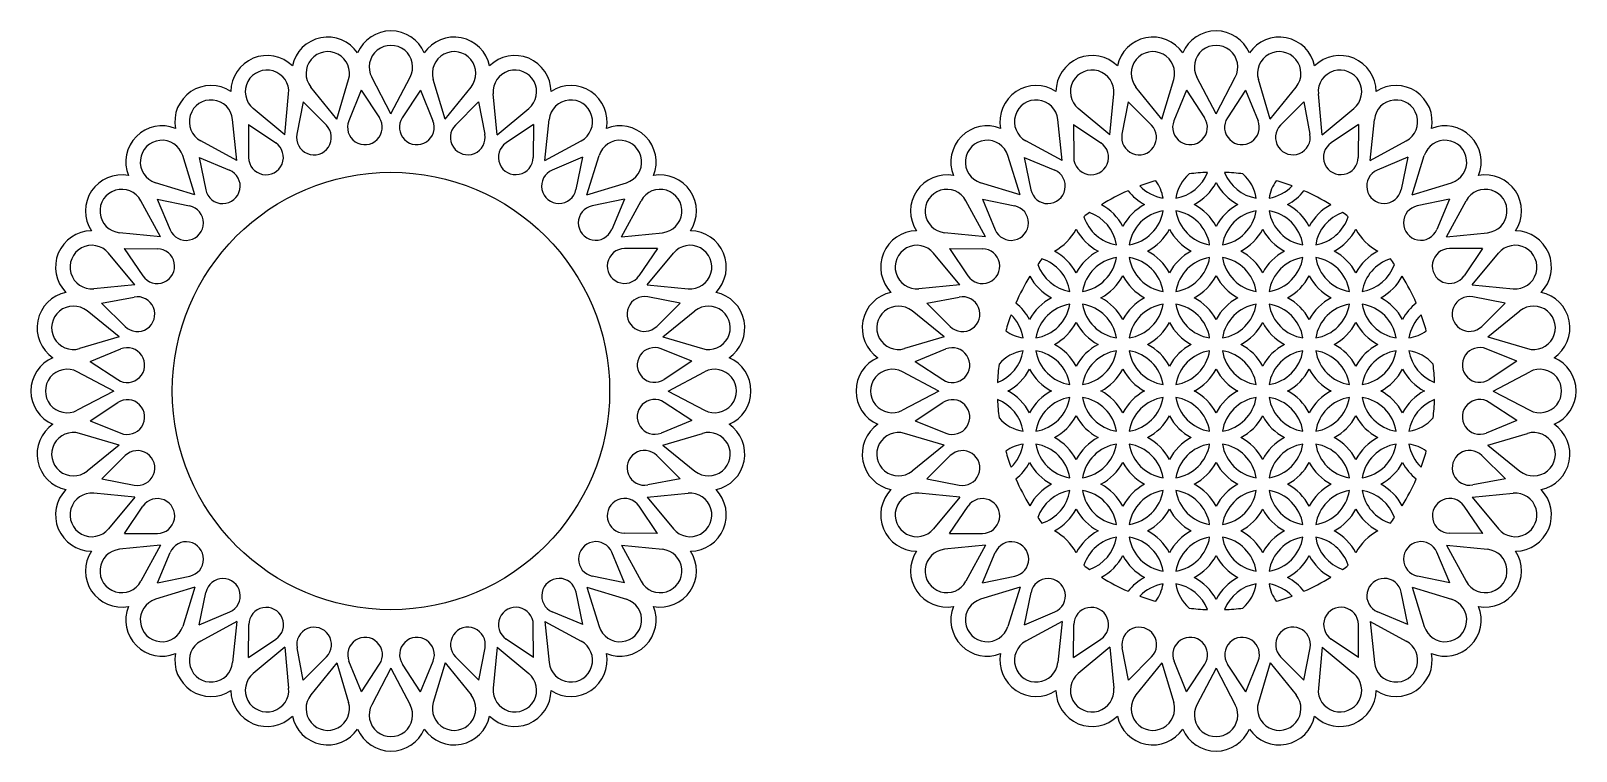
# Model space of a CAD drawing. Extents: x -1132 to -515, y -414 to -133.
# Drawn here: x -835.3 to -630.4, y -412.4 to -316.9 of the extents above; entities that cross this region are included whole.
import ezdxf

# ---------------------------------------------------------------- set-up
doc = ezdxf.new("R2010")
doc.units = 0
doc.layers.get('0').update_dxf_attribs({"linetype": 'CONTINUOUS'})

msp = doc.modelspace()

# ---------------------------------------------------------------- linework, layer by layer
for p, q in [((-794.723062, -328.616804), (-793.167697, -323.366279)), ((-787.553521, -327.910666), (-790.103326, -323.064465)), ((-787.553521, -327.910666), (-785.003715, -323.064465)), ((-780.38398, -328.616804), (-781.939344, -323.366279)), ((-685.318828, -328.616804), (-683.763464, -323.366279)), ((-678.149287, -327.910666), (-680.699093, -323.064465)), ((-678.149287, -327.910666), (-675.599482, -323.064465)), ((-670.979746, -328.616804), (-672.535111, -323.366279)), ((-801.617081, -330.708082), (-801.115929, -325.255008)), ((-794.723062, -328.616804), (-798.16932, -324.361164)), ((-791.493361, -324.77435), (-793.142227, -328.833049)), ((-791.493361, -324.77435), (-789.082296, -328.432021)), ((-783.636252, -324.772127), (-786.045249, -328.431161)), ((-783.636252, -324.772127), (-781.985092, -328.829893)), ((-780.38398, -328.616804), (-776.937721, -324.361164)), ((-773.48996, -330.708082), (-773.991112, -325.255008)), ((-692.212848, -330.708082), (-691.711696, -325.255008)), ((-685.318828, -328.616804), (-688.765087, -324.361164)), ((-682.089128, -324.77435), (-683.737994, -328.833049)), ((-682.089128, -324.77435), (-679.678063, -328.432021)), ((-674.232019, -324.772127), (-676.641015, -328.431161)), ((-674.232019, -324.772127), (-672.580858, -328.829893)), ((-670.979746, -328.616804), (-667.533488, -324.361164)), ((-664.085727, -330.708082), (-664.586879, -325.255008)), ((-801.617081, -330.708082), (-805.827355, -327.206545)), ((-799.199064, -326.309377), (-800.024435, -330.611766)), ((-799.199064, -326.309377), (-796.120751, -329.426391)), ((-775.929682, -326.302793), (-779.006232, -329.421547)), ((-775.929682, -326.302793), (-775.101879, -330.604715)), ((-773.48996, -330.708082), (-769.279686, -327.206545)), ((-692.212848, -330.708082), (-696.423122, -327.206545)), ((-689.794831, -326.309377), (-690.620202, -330.611766)), ((-689.794831, -326.309377), (-686.716518, -329.426391)), ((-666.525449, -326.302793), (-669.601999, -329.421547)), ((-666.525449, -326.302793), (-665.697645, -330.604715)), ((-664.085727, -330.708082), (-659.875453, -327.206545)), ((-807.970646, -334.104134), (-808.542965, -328.658068)), ((-806.457235, -329.318216), (-806.427392, -333.698958)), ((-806.457235, -329.318216), (-802.829972, -331.774789)), ((-768.669809, -329.307524), (-772.295683, -331.766148)), ((-768.669809, -329.307524), (-768.697175, -333.688282)), ((-767.136395, -334.104134), (-766.564076, -328.658068)), ((-698.566413, -334.104134), (-699.138732, -328.658068)), ((-697.053002, -329.318216), (-693.425739, -331.774789)), ((-697.053002, -329.318216), (-697.023159, -333.698958)), ((-659.265576, -329.307524), (-662.89145, -331.766148)), ((-659.265576, -329.307524), (-659.292942, -333.688282)), ((-657.732162, -334.104134), (-657.159843, -328.658068)), ((-807.970646, -334.104134), (-812.783137, -331.491261)), ((-767.136395, -334.104134), (-762.323904, -331.491261)), ((-698.566413, -334.104134), (-703.378904, -331.491261)), ((-657.732162, -334.104134), (-652.919671, -331.491261)), ((-813.539592, -338.674449), (-815.163389, -333.444683)), ((-812.988947, -333.68524), (-812.105037, -337.975986)), ((-812.988947, -333.68524), (-808.952127, -335.386967)), ((-762.135627, -333.670851), (-766.171484, -335.37486)), ((-762.135627, -333.670851), (-763.01711, -337.962096)), ((-761.567449, -338.674449), (-759.943652, -333.444683)), ((-704.135359, -338.674449), (-705.759156, -333.444683)), ((-703.584714, -333.68524), (-699.547894, -335.386967)), ((-703.584714, -333.68524), (-702.700804, -337.975986)), ((-652.731394, -333.670851), (-656.767251, -335.37486)), ((-652.731394, -333.670851), (-653.612877, -337.962096)), ((-652.163216, -338.674449), (-650.539419, -333.444683)), ((-813.539592, -338.674449), (-818.769359, -337.050653)), ((-761.567449, -338.674449), (-756.337682, -337.050653)), ((-704.135359, -338.674449), (-709.365125, -337.050653)), ((-652.163216, -338.674449), (-646.933449, -337.050653)), ((-818.109908, -344.243396), (-820.722781, -339.430905)), ((-818.54319, -339.242627), (-816.839181, -343.278485)), ((-818.54319, -339.242627), (-814.251946, -340.124111)), ((-756.57824, -339.225094), (-760.868985, -340.109004)), ((-756.57824, -339.225094), (-758.279966, -343.261915)), ((-756.997133, -344.243396), (-754.38426, -339.430905)), ((-708.705675, -344.243396), (-711.318548, -339.430905)), ((-709.138957, -339.242627), (-707.434948, -343.278485)), ((-709.138957, -339.242627), (-704.847713, -340.124111)), ((-647.174007, -339.225094), (-651.464752, -340.109004)), ((-647.174007, -339.225094), (-648.875733, -343.261915)), ((-647.5929, -344.243396), (-644.980027, -339.430905)), ((-818.109908, -344.243396), (-823.555973, -343.671076)), ((-756.997133, -344.243396), (-751.551068, -343.671076)), ((-708.705675, -344.243396), (-714.15174, -343.671076)), ((-647.5929, -344.243396), (-642.146835, -343.671076)), ((-822.906518, -345.77681), (-820.447894, -349.402684)), ((-822.906518, -345.77681), (-818.525759, -345.804176)), ((-752.211216, -345.756806), (-756.591958, -345.786649)), ((-752.211216, -345.756806), (-754.667788, -349.38407)), ((-713.502284, -345.77681), (-709.121526, -345.804176)), ((-713.502284, -345.77681), (-711.043661, -349.402684)), ((-642.806982, -345.756806), (-647.187725, -345.786649)), ((-642.806982, -345.756806), (-645.263555, -349.38407)), ((-821.505959, -350.59696), (-825.007497, -346.386686)), ((-753.601082, -350.59696), (-750.099544, -346.386686)), ((-712.101726, -350.59696), (-715.603264, -346.386686)), ((-644.196849, -350.59696), (-640.695311, -346.386686)), ((-821.505959, -350.59696), (-826.959034, -351.098113)), ((-825.911249, -353.036682), (-821.609327, -352.208879)), ((-753.601082, -350.59696), (-748.148007, -351.098113)), ((-749.202376, -353.014977), (-753.504766, -352.189607)), ((-712.101726, -350.59696), (-717.5548, -351.098113)), ((-716.507016, -353.036682), (-712.205094, -352.208879)), ((-644.196849, -350.59696), (-638.743774, -351.098113)), ((-639.798143, -353.014977), (-644.100533, -352.189607)), ((-823.597237, -357.49098), (-827.852878, -354.044721)), ((-825.911249, -353.036682), (-822.792494, -356.113233)), ((-749.202376, -353.014977), (-752.319391, -356.093291)), ((-751.509804, -357.49098), (-747.254164, -354.044721)), ((-714.193004, -357.49098), (-718.448644, -354.044721)), ((-716.507016, -353.036682), (-713.388261, -356.113233)), ((-639.798143, -353.014977), (-642.915158, -356.093291)), ((-642.105571, -357.49098), (-637.84993, -354.044721)), ((-823.597237, -357.49098), (-828.847762, -359.046345)), ((-751.509804, -357.49098), (-746.259279, -359.046345)), ((-714.193004, -357.49098), (-719.443529, -359.046345)), ((-642.105571, -357.49098), (-636.855046, -359.046345)), ((-827.441914, -360.743253), (-823.384149, -359.092092)), ((-747.66735, -360.72068), (-751.726048, -359.071814)), ((-718.037681, -360.743253), (-713.979916, -359.092092)), ((-638.263117, -360.72068), (-642.321815, -359.071814)), ((-824.303375, -364.660521), (-829.149576, -362.110715)), ((-827.441914, -360.743253), (-823.78288, -363.152249)), ((-747.66735, -360.72068), (-751.325021, -363.131745)), ((-750.803666, -364.660521), (-745.957465, -362.110715)), ((-714.899142, -364.660521), (-719.745343, -362.110715)), ((-718.037681, -360.743253), (-714.378647, -363.152249)), ((-638.263117, -360.72068), (-641.920788, -363.131745)), ((-641.399433, -364.660521), (-636.553231, -362.110715)), ((-824.303375, -364.660521), (-829.149576, -367.210327)), ((-750.803666, -364.660521), (-745.957465, -367.210327)), ((-714.899142, -364.660521), (-719.745343, -367.210327)), ((-641.399433, -364.660521), (-636.553231, -367.210327)), ((-827.439691, -368.600362), (-823.78202, -366.189297)), ((-747.665127, -368.577789), (-751.324161, -366.168793)), ((-718.035458, -368.600362), (-714.377787, -366.189297)), ((-638.260894, -368.577789), (-641.919927, -366.168793)), ((-827.439691, -368.600362), (-823.380993, -370.249228)), ((-747.665127, -368.577789), (-751.722892, -370.22895)), ((-718.035458, -368.600362), (-713.97676, -370.249228)), ((-638.260894, -368.577789), (-642.318659, -370.22895)), ((-823.597237, -371.830062), (-828.847762, -370.274697)), ((-751.509804, -371.830062), (-746.259279, -370.274697)), ((-714.193004, -371.830062), (-719.443529, -370.274697)), ((-642.105571, -371.830062), (-636.855046, -370.274697)), ((-823.597237, -371.830062), (-827.852878, -375.276321)), ((-751.509804, -371.830062), (-747.254164, -375.276321)), ((-714.193004, -371.830062), (-718.448644, -375.276321)), ((-642.105571, -371.830062), (-637.84993, -375.276321)), ((-825.904665, -376.306065), (-822.78765, -373.227751)), ((-749.195792, -376.28436), (-752.314547, -373.207809)), ((-716.500432, -376.306065), (-713.383417, -373.227751)), ((-639.791559, -376.28436), (-642.910314, -373.207809)), ((-825.904665, -376.306065), (-821.602275, -377.131435)), ((-749.195792, -376.28436), (-753.497714, -377.112163)), ((-716.500432, -376.306065), (-712.198042, -377.131435)), ((-639.791559, -376.28436), (-644.093481, -377.112163)), ((-821.505959, -378.724082), (-826.959034, -378.222929)), ((-821.505959, -378.724082), (-825.007497, -382.934356)), ((-753.601082, -378.724082), (-748.148007, -378.222929)), ((-753.601082, -378.724082), (-750.099544, -382.934356)), ((-712.101726, -378.724082), (-717.5548, -378.222929)), ((-712.101726, -378.724082), (-715.603264, -382.934356)), ((-644.196849, -378.724082), (-638.743774, -378.222929)), ((-644.196849, -378.724082), (-640.695311, -382.934356)), ((-822.895825, -383.564236), (-820.439253, -379.936972)), ((-752.200524, -383.544232), (-754.659147, -379.918358)), ((-713.491592, -383.564236), (-711.03502, -379.936972)), ((-642.79629, -383.544232), (-645.254914, -379.918358)), ((-818.109908, -385.077646), (-823.555973, -385.649966)), ((-822.895825, -383.564236), (-818.515083, -383.534393)), ((-818.109908, -385.077646), (-820.722781, -389.890137)), ((-756.997133, -385.077646), (-751.551068, -385.649966)), ((-756.997133, -385.077646), (-754.38426, -389.890137)), ((-752.200524, -383.544232), (-756.581282, -383.516866)), ((-708.705675, -385.077646), (-714.15174, -385.649966)), ((-713.491592, -383.564236), (-709.11085, -383.534393)), ((-708.705675, -385.077646), (-711.318548, -389.890137)), ((-647.5929, -385.077646), (-644.980027, -389.890137)), ((-647.5929, -385.077646), (-642.146835, -385.649966)), ((-642.79629, -383.544232), (-647.177049, -383.516866)), ((-818.528801, -390.095948), (-816.827075, -386.059127)), ((-756.563851, -390.078415), (-758.26786, -386.042557)), ((-709.124568, -390.095948), (-707.422842, -386.059127)), ((-647.159618, -390.078415), (-648.863627, -386.042557)), ((-818.528801, -390.095948), (-814.238056, -389.212038)), ((-756.563851, -390.078415), (-760.855095, -389.196931)), ((-709.124568, -390.095948), (-704.833823, -389.212038)), ((-647.159618, -390.078415), (-651.450862, -389.196931)), ((-813.539592, -390.646592), (-818.769359, -392.270389)), ((-813.539592, -390.646592), (-815.163389, -395.876359)), ((-761.567449, -390.646592), (-756.337682, -392.270389)), ((-761.567449, -390.646592), (-759.943652, -395.876359)), ((-704.135359, -390.646592), (-709.365125, -392.270389)), ((-704.135359, -390.646592), (-705.759156, -395.876359)), ((-652.163216, -390.646592), (-646.933449, -392.270389)), ((-652.163216, -390.646592), (-650.539419, -395.876359)), ((-812.971414, -395.650191), (-812.089931, -391.358946)), ((-762.118094, -395.635802), (-763.002004, -391.345056)), ((-703.567181, -395.650191), (-702.685698, -391.358946)), ((-652.713861, -395.635802), (-653.597771, -391.345056)), ((-812.971414, -395.650191), (-808.935557, -393.946182)), ((-807.970646, -395.216908), (-812.783137, -397.829781)), ((-807.970646, -395.216908), (-808.542965, -400.662974)), ((-767.136395, -395.216908), (-762.323904, -397.829781)), ((-767.136395, -395.216908), (-766.564076, -400.662974)), ((-762.118094, -395.635802), (-766.154914, -393.934075)), ((-703.567181, -395.650191), (-699.531324, -393.946182)), ((-698.566413, -395.216908), (-703.378904, -397.829781)), ((-698.566413, -395.216908), (-699.138732, -400.662974)), ((-657.732162, -395.216908), (-657.159843, -400.662974)), ((-657.732162, -395.216908), (-652.919671, -397.829781)), ((-652.713861, -395.635802), (-656.750681, -393.934075)), ((-806.437232, -400.013518), (-806.409866, -395.63276)), ((-768.649806, -400.002826), (-768.679649, -395.622084)), ((-697.032999, -400.013518), (-697.005633, -395.63276)), ((-659.245573, -400.002826), (-659.275416, -395.622084)), ((-806.437232, -400.013518), (-802.811358, -397.554894)), ((-801.617081, -398.61296), (-805.827355, -402.114497)), ((-801.617081, -398.61296), (-801.115929, -404.066034)), ((-799.177359, -403.018249), (-800.005163, -398.716327)), ((-775.907977, -403.011665), (-775.082606, -398.709276)), ((-773.48996, -398.61296), (-773.991112, -404.066034)), ((-773.48996, -398.61296), (-769.279686, -402.114497)), ((-768.649806, -400.002826), (-772.277069, -397.546253)), ((-697.032999, -400.013518), (-693.407125, -397.554894)), ((-692.212848, -398.61296), (-696.423122, -402.114497)), ((-692.212848, -398.61296), (-691.711696, -404.066034)), ((-689.773126, -403.018249), (-690.600929, -398.716327)), ((-666.503744, -403.011665), (-665.678373, -398.709276)), ((-664.085727, -398.61296), (-664.586879, -404.066034)), ((-664.085727, -398.61296), (-659.875453, -402.114497)), ((-659.245573, -400.002826), (-662.872836, -397.546253)), ((-799.177359, -403.018249), (-796.100809, -399.899495)), ((-794.723062, -400.704238), (-798.16932, -404.959878)), ((-794.723062, -400.704238), (-793.167697, -405.954763)), ((-791.470789, -404.548915), (-793.12195, -400.491149)), ((-791.470789, -404.548915), (-789.061792, -400.889881)), ((-787.553521, -401.410376), (-790.103326, -406.256577)), ((-787.553521, -401.410376), (-785.003715, -406.256577)), ((-783.61368, -404.546692), (-786.024745, -400.889021)), ((-783.61368, -404.546692), (-781.964814, -400.487993)), ((-780.38398, -400.704238), (-781.939344, -405.954763)), ((-780.38398, -400.704238), (-776.937721, -404.959878)), ((-775.907977, -403.011665), (-778.98629, -399.894651)), ((-689.773126, -403.018249), (-686.696576, -399.899495)), ((-685.318828, -400.704238), (-688.765087, -404.959878)), ((-685.318828, -400.704238), (-683.763464, -405.954763)), ((-682.066556, -404.548915), (-683.717716, -400.491149)), ((-682.066556, -404.548915), (-679.657559, -400.889881)), ((-678.149287, -401.410376), (-680.699093, -406.256577)), ((-678.149287, -401.410376), (-675.599482, -406.256577)), ((-674.209447, -404.546692), (-676.620512, -400.889021)), ((-674.209447, -404.546692), (-672.560581, -400.487993)), ((-670.979746, -400.704238), (-672.535111, -405.954763)), ((-670.979746, -400.704238), (-667.533488, -404.959878)), ((-666.503744, -403.011665), (-669.582057, -399.894651))]:
    msp.add_line(p, q)
msp.add_circle((-787.553521, -364.660521), 29)
for centre, radius, start, end in [((-787.553521, -321.722897), 4.802, 23.160175, 156.839825), ((-678.149287, -321.722897), 4.802, 23.160175, 156.839825), ((-795.930235, -322.547931), 4.802, 34.410175, 168.089825), ((-787.553521, -321.722897), 2.8812, 332.249113, 207.750887), ((-779.176806, -322.547931), 4.802, 11.910175, 145.589825), ((-686.526002, -322.547931), 4.802, 34.410175, 168.089825), ((-678.149287, -321.722897), 2.8812, 332.249113, 207.750887), ((-669.772573, -322.547931), 4.802, 11.910175, 145.589825), ((-803.985038, -324.991329), 4.802, 45.660175, 179.339825), ((-795.930235, -322.547931), 2.8812, 343.499113, 219.000887), ((-779.176806, -322.547931), 2.8812, 320.999113, 196.500887), ((-771.122003, -324.991329), 4.802, 0.660175, 134.339825), ((-694.580805, -324.991329), 4.802, 45.660175, 179.339825), ((-686.526002, -322.547931), 2.8812, 343.499113, 219.000887), ((-669.772573, -322.547931), 2.8812, 320.999113, 196.500887), ((-661.71777, -324.991329), 4.802, 0.660175, 134.339825), ((-803.985038, -324.991329), 2.8812, 354.749113, 230.250887), ((-771.122003, -324.991329), 2.8812, 309.749113, 185.250887), ((-694.580805, -324.991329), 2.8812, 354.749113, 230.250887), ((-661.71777, -324.991329), 2.8812, 309.749113, 185.250887), ((-811.408386, -328.959191), 4.802, 56.910175, 190.589825), ((-763.698655, -328.959191), 4.802, 349.410175, 123.089825), ((-702.004153, -328.959191), 4.802, 56.910175, 190.589825), ((-654.294422, -328.959191), 4.802, 349.410175, 123.089825), ((-811.408386, -328.959191), 2.8812, 5.999113, 241.500887), ((-763.698655, -328.959191), 2.8812, 298.499113, 174.000887), ((-702.004153, -328.959191), 2.8812, 5.999113, 241.500887), ((-654.294422, -328.959191), 2.8812, 298.499113, 174.000887), ((-817.915006, -334.299036), 4.802, 68.160175, 201.839825), ((-797.760753, -331.046031), 2.30496, 169.140313, 44.642087), ((-791.006762, -329.700592), 2.30496, 157.890313, 33.392087), ((-784.120065, -329.698643), 2.30496, 146.640313, 22.142087), ((-777.365314, -331.040259), 2.30496, 135.390313, 10.892087), ((-757.192035, -334.299036), 4.802, 338.160175, 111.839825), ((-708.510772, -334.299036), 4.802, 68.160175, 201.839825), ((-688.35652, -331.046031), 2.30496, 169.140313, 44.642087), ((-681.602529, -329.700592), 2.30496, 157.890313, 33.392087), ((-674.715832, -329.698643), 2.30496, 146.640313, 22.142087), ((-667.961081, -331.040259), 2.30496, 135.390313, 10.892087), ((-647.787802, -334.299036), 4.802, 338.160175, 111.839825), ((-817.915006, -334.299036), 2.8812, 17.249113, 252.750887), ((-804.122486, -333.683256), 2.30496, 180.390313, 55.892087), ((-771.00209, -333.673884), 2.30496, 124.140313, 359.642087), ((-757.192035, -334.299036), 2.8812, 287.249113, 162.750887), ((-708.510772, -334.299036), 2.8812, 17.249113, 252.750887), ((-694.718253, -333.683256), 2.30496, 180.390313, 55.892087), ((-661.597857, -333.673884), 2.30496, 124.140313, 359.642087), ((-647.787802, -334.299036), 2.8812, 287.249113, 162.750887), ((-823.25485, -340.805655), 4.802, 79.410175, 213.089825), ((-809.847482, -337.51092), 2.30496, 191.640313, 67.142087), ((-765.274928, -337.498307), 2.30496, 112.890313, 348.392087), ((-751.852191, -340.805655), 4.802, 326.910175, 100.589825), ((-713.850617, -340.805655), 4.802, 79.410175, 213.089825), ((-700.443249, -337.51092), 2.30496, 191.640313, 67.142087), ((-684.331011, -333.751901), 5.4, 279.044199, 339.047719), ((-678.149287, -339.933625), 5.4, 131.366541, 170.955801), ((-678.149287, -364.660521), 29, 92.250485, 97.068693), ((-671.967563, -333.751901), 5.4, 200.952281, 260.955801), ((-678.149287, -364.660521), 29, 82.931307, 87.749515), ((-678.149287, -339.933625), 5.4, 9.044199, 48.633459), ((-655.870695, -337.498307), 2.30496, 112.890313, 348.392087), ((-642.447958, -340.805655), 4.802, 326.910175, 100.589825), ((-823.25485, -340.805655), 2.8812, 28.499113, 264.000887), ((-751.852191, -340.805655), 2.8812, 275.999113, 151.500887), ((-713.850617, -340.805655), 2.8812, 28.499113, 264.000887), ((-678.149287, -364.660521), 29, 105.972198, 110.36938), ((-684.331011, -333.751901), 5.4, 223.572146, 260.955801), ((-690.512735, -339.933625), 5.4, 9.044199, 35.731966), ((-684.331011, -333.751901), 7, 297.980975, 332.019025), ((-671.967563, -333.751901), 7, 207.980975, 242.019025), ((-665.785839, -339.933625), 5.4, 144.268034, 170.955801), ((-671.967563, -333.751901), 5.4, 279.044199, 316.427854), ((-678.149287, -364.660521), 29, 69.63062, 74.027802), ((-642.447958, -340.805655), 2.8812, 275.999113, 151.500887), ((-696.694459, -346.115349), 7, 27.980975, 61.47879), ((-678.149287, -364.660521), 29, 113.709658, 121.616685), ((-684.331011, -346.115349), 7, 117.980975, 152.019025), ((-684.331011, -333.751901), 7, 218.48711, 242.019025), ((-684.331011, -346.115349), 7, 27.980975, 62.019025), ((-671.967563, -346.115349), 7, 117.980975, 152.019025), ((-671.967563, -333.751901), 7, 297.980975, 321.51289), ((-671.967563, -346.115349), 7, 27.980975, 62.019025), ((-678.149287, -364.660521), 29, 58.383315, 66.290342), ((-659.604115, -346.115349), 7, 118.52121, 152.019025), ((-814.715734, -342.381929), 2.30496, 202.890313, 78.392087), ((-760.40392, -342.366559), 2.30496, 101.640313, 337.142087), ((-705.311501, -342.381929), 2.30496, 202.890313, 78.392087), ((-678.149287, -364.660521), 29, 125.36228, 127.157904), ((-690.512735, -339.933625), 5.4, 197.398136, 260.955801), ((-696.694459, -346.115349), 5.4, 9.044199, 70.960543), ((-690.512735, -339.933625), 5.4, 279.044199, 350.955801), ((-684.331011, -346.115349), 5.4, 99.044199, 170.955801), ((-678.149287, -339.933625), 5.4, 189.044199, 260.955801), ((-684.331011, -346.115349), 5.4, 9.044199, 80.955801), ((-678.149287, -339.933625), 5.4, 279.044199, 350.955801), ((-671.967563, -346.115349), 5.4, 99.044199, 170.955801), ((-665.785839, -339.933625), 5.4, 189.044199, 260.955801), ((-671.967563, -346.115349), 5.4, 9.044199, 80.955801), ((-659.604115, -346.115349), 5.4, 109.039457, 170.955801), ((-665.785839, -339.933625), 5.4, 279.044199, 342.601864), ((-678.149287, -364.660521), 29, 52.842096, 54.63772), ((-650.999687, -342.366559), 2.30496, 101.640313, 337.142087), ((-827.222712, -348.229004), 4.802, 90.660175, 224.339825), ((-747.884329, -348.229004), 4.802, 315.660175, 89.339825), ((-717.818479, -348.229004), 4.802, 90.660175, 224.339825), ((-702.876183, -339.933625), 7, 297.980975, 332.019025), ((-690.512735, -339.933625), 7, 207.980975, 242.019025), ((-690.512735, -339.933625), 7, 297.980975, 332.019025), ((-678.149287, -339.933625), 7, 207.980975, 242.019025), ((-678.149287, -339.933625), 7, 297.980975, 332.019025), ((-665.785839, -339.933625), 7, 207.980975, 242.019025), ((-665.785839, -339.933625), 7, 297.980975, 332.019025), ((-653.422391, -339.933625), 7, 207.980975, 242.019025), ((-638.480095, -348.229004), 4.802, 315.660175, 89.339825), ((-827.222712, -348.229004), 2.8812, 39.749113, 275.250887), ((-818.540158, -348.109091), 2.30496, 214.140313, 89.642087), ((-756.576256, -348.091556), 2.30496, 90.390313, 325.892087), ((-747.884329, -348.229004), 2.8812, 264.749113, 140.250887), ((-717.818479, -348.229004), 2.8812, 39.749113, 275.250887), ((-709.135925, -348.109091), 2.30496, 214.140313, 89.642087), ((-702.876183, -352.297073), 7, 27.980975, 62.019025), ((-690.512735, -352.297073), 7, 117.980975, 152.019025), ((-690.512735, -352.297073), 7, 27.980975, 62.019025), ((-678.149287, -352.297073), 7, 117.980975, 152.019025), ((-678.149287, -352.297073), 7, 27.980975, 62.019025), ((-665.785839, -352.297073), 7, 117.980975, 152.019025), ((-665.785839, -352.297073), 7, 27.980975, 62.019025), ((-653.422391, -352.297073), 7, 117.980975, 152.019025), ((-647.172023, -348.091556), 2.30496, 90.390313, 325.892087), ((-638.480095, -348.229004), 2.8812, 264.749113, 140.250887), ((-678.149287, -364.660521), 29, 142.842096, 144.63772), ((-696.694459, -346.115349), 5.4, 199.039457, 260.955801), ((-702.876183, -352.297073), 5.4, 9.044199, 72.601864), ((-690.512735, -352.297073), 5.4, 99.044199, 170.955801), ((-696.694459, -346.115349), 5.4, 279.044199, 350.955801), ((-690.512735, -352.297073), 5.4, 9.044199, 80.955801), ((-684.331011, -346.115349), 5.4, 189.044199, 260.955801), ((-678.149287, -352.297073), 5.4, 99.044199, 170.955801), ((-684.331011, -346.115349), 5.4, 279.044199, 350.955801), ((-678.149287, -352.297073), 5.4, 9.044199, 80.955801), ((-671.967563, -346.115349), 5.4, 189.044199, 260.955801), ((-665.785839, -352.297073), 5.4, 99.044199, 170.955801), ((-671.967563, -346.115349), 5.4, 279.044199, 350.955801), ((-659.604115, -346.115349), 5.4, 189.044199, 260.955801), ((-665.785839, -352.297073), 5.4, 9.044199, 80.955801), ((-653.422391, -352.297073), 5.4, 107.398136, 170.955801), ((-659.604115, -346.115349), 5.4, 279.044199, 340.960543), ((-678.149287, -364.660521), 29, 35.36228, 37.157904), ((-678.149287, -364.660521), 29, 148.383315, 156.290342), ((-696.694459, -346.115349), 7, 208.52121, 242.019025), ((-696.694459, -346.115349), 7, 297.980975, 332.019025), ((-684.331011, -346.115349), 7, 207.980975, 242.019025), ((-684.331011, -346.115349), 7, 297.980975, 332.019025), ((-671.967563, -346.115349), 7, 207.980975, 242.019025), ((-671.967563, -346.115349), 7, 297.980975, 332.019025), ((-659.604115, -346.115349), 7, 207.980975, 242.019025), ((-659.604115, -346.115349), 7, 297.980975, 331.47879), ((-678.149287, -364.660521), 29, 23.709658, 31.616685), ((-829.66611, -356.283806), 4.802, 101.910175, 235.589825), ((-821.173782, -354.472315), 2.30496, 225.390313, 100.892087), ((-753.939031, -354.453288), 2.30496, 79.140313, 314.642087), ((-745.440931, -356.283806), 4.802, 304.410175, 78.089825), ((-720.261877, -356.283806), 4.802, 101.910175, 235.589825), ((-711.769549, -354.472315), 2.30496, 225.390313, 100.892087), ((-696.694459, -358.478797), 7, 117.980975, 152.019025), ((-696.694459, -358.478797), 7, 27.980975, 62.019025), ((-684.331011, -358.478797), 7, 117.980975, 152.019025), ((-684.331011, -358.478797), 7, 27.980975, 62.019025), ((-671.967563, -358.478797), 7, 117.980975, 152.019025), ((-671.967563, -358.478797), 7, 27.980975, 62.019025), ((-659.604115, -358.478797), 7, 117.980975, 152.019025), ((-659.604115, -358.478797), 7, 27.980975, 62.019025), ((-644.534797, -354.453288), 2.30496, 79.140313, 314.642087), ((-636.036698, -356.283806), 4.802, 304.410175, 78.089825), ((-829.66611, -356.283806), 2.8812, 50.999113, 286.500887), ((-745.440931, -356.283806), 2.8812, 253.499113, 129.000887), ((-720.261877, -356.283806), 2.8812, 50.999113, 286.500887), ((-709.057907, -358.478797), 7, 27.980975, 51.51289), ((-696.694459, -358.478797), 5.4, 99.044199, 170.955801), ((-702.876183, -352.297073), 5.4, 279.044199, 350.955801), ((-696.694459, -358.478797), 5.4, 9.044199, 80.955801), ((-690.512735, -352.297073), 5.4, 189.044199, 260.955801), ((-684.331011, -358.478797), 5.4, 99.044199, 170.955801), ((-690.512735, -352.297073), 5.4, 279.044199, 350.955801), ((-684.331011, -358.478797), 5.4, 9.044199, 80.955801), ((-678.149287, -352.297073), 5.4, 189.044199, 260.955801), ((-671.967563, -358.478797), 5.4, 99.044199, 170.955801), ((-678.149287, -352.297073), 5.4, 279.044199, 350.955801), ((-671.967563, -358.478797), 5.4, 9.044199, 80.955801), ((-665.785839, -352.297073), 5.4, 189.044199, 260.955801), ((-659.604115, -358.478797), 5.4, 99.044199, 170.955801), ((-665.785839, -352.297073), 5.4, 279.044199, 350.955801), ((-653.422391, -352.297073), 5.4, 189.044199, 260.955801), ((-659.604115, -358.478797), 5.4, 9.044199, 80.955801), ((-647.240667, -358.478797), 7, 128.48711, 152.019025), ((-636.036698, -356.283806), 2.8812, 253.499113, 129.000887), ((-678.149287, -364.660521), 29, 159.63062, 164.027802), ((-709.057907, -358.478797), 5.4, 9.044199, 46.427854), ((-702.876183, -352.297073), 7, 297.980975, 332.019025), ((-690.512735, -352.297073), 7, 207.980975, 242.019025), ((-690.512735, -352.297073), 7, 297.980975, 332.019025), ((-678.149287, -352.297073), 7, 207.980975, 242.019025), ((-678.149287, -352.297073), 7, 297.980975, 332.019025), ((-665.785839, -352.297073), 7, 207.980975, 242.019025), ((-665.785839, -352.297073), 7, 297.980975, 332.019025), ((-653.422391, -352.297073), 7, 207.980975, 242.019025), ((-647.240667, -358.478797), 5.4, 133.572146, 170.955801), ((-678.149287, -364.660521), 29, 15.972198, 20.36938), ((-702.876183, -352.297073), 5.4, 234.268034, 260.955801), ((-702.876183, -364.660521), 7, 27.980975, 62.019025), ((-690.512735, -364.660521), 7, 117.980975, 152.019025), ((-690.512735, -364.660521), 7, 27.980975, 62.019025), ((-678.149287, -364.660521), 7, 117.980975, 152.019025), ((-678.149287, -364.660521), 7, 27.980975, 62.019025), ((-665.785839, -364.660521), 7, 117.980975, 152.019025), ((-665.785839, -364.660521), 7, 27.980975, 62.019025), ((-653.422391, -364.660521), 7, 117.980975, 152.019025), ((-653.422391, -352.297073), 5.4, 279.044199, 305.731966), ((-830.491145, -364.660521), 4.802, 113.160175, 246.839825), ((-822.515399, -361.227066), 2.30496, 236.640313, 112.142087), ((-752.593591, -361.207279), 2.30496, 67.890313, 303.392087), ((-744.615897, -364.660521), 4.802, 293.160175, 66.839825), ((-721.086911, -364.660521), 4.802, 113.160175, 246.839825), ((-713.111165, -361.227066), 2.30496, 236.640313, 112.142087), ((-709.057907, -358.478797), 5.4, 290.952281, 350.955801), ((-702.876183, -364.660521), 5.4, 99.044199, 138.633459), ((-702.876183, -364.660521), 5.4, 9.044199, 80.955801), ((-696.694459, -358.478797), 5.4, 189.044199, 260.955801), ((-696.694459, -358.478797), 5.4, 279.044199, 350.955801), ((-690.512735, -364.660521), 5.4, 99.044199, 170.955801), ((-684.331011, -358.478797), 5.4, 189.044199, 260.955801), ((-690.512735, -364.660521), 5.4, 9.044199, 80.955801), ((-684.331011, -358.478797), 5.4, 279.044199, 350.955801), ((-678.149287, -364.660521), 5.4, 99.044199, 170.955801), ((-671.967563, -358.478797), 5.4, 189.044199, 260.955801), ((-678.149287, -364.660521), 5.4, 9.044199, 80.955801), ((-665.785839, -364.660521), 5.4, 99.044199, 170.955801), ((-671.967563, -358.478797), 5.4, 279.044199, 350.955801), ((-659.604115, -358.478797), 5.4, 189.044199, 260.955801), ((-665.785839, -364.660521), 5.4, 9.044199, 80.955801), ((-653.422391, -364.660521), 5.4, 99.044199, 170.955801), ((-659.604115, -358.478797), 5.4, 279.044199, 350.955801), ((-653.422391, -364.660521), 5.4, 41.366541, 80.955801), ((-647.240667, -358.478797), 5.4, 189.044199, 249.047719), ((-643.189358, -361.207279), 2.30496, 67.890313, 303.392087), ((-635.211663, -364.660521), 4.802, 293.160175, 66.839825), ((-830.491145, -364.660521), 2.8812, 62.249113, 297.750887), ((-744.615897, -364.660521), 2.8812, 242.249113, 117.750887), ((-721.086911, -364.660521), 2.8812, 62.249113, 297.750887), ((-678.149287, -364.660521), 29, 172.931307, 177.749515), ((-709.057907, -358.478797), 7, 297.980975, 332.019025), ((-696.694459, -358.478797), 7, 207.980975, 242.019025), ((-696.694459, -358.478797), 7, 297.980975, 332.019025), ((-684.331011, -358.478797), 7, 207.980975, 242.019025), ((-684.331011, -358.478797), 7, 297.980975, 332.019025), ((-671.967563, -358.478797), 7, 207.980975, 242.019025), ((-671.967563, -358.478797), 7, 297.980975, 332.019025), ((-659.604115, -358.478797), 7, 207.980975, 242.019025), ((-659.604115, -358.478797), 7, 297.980975, 332.019025), ((-647.240667, -358.478797), 7, 207.980975, 242.019025), ((-678.149287, -364.660521), 29, 2.250485, 7.068693), ((-635.211663, -364.660521), 2.8812, 242.249113, 117.750887), ((-709.057907, -370.842245), 7, 27.980975, 62.019025), ((-696.694459, -370.842245), 7, 117.980975, 152.019025), ((-696.694459, -370.842245), 7, 27.980975, 62.019025), ((-684.331011, -370.842245), 7, 117.980975, 152.019025), ((-684.331011, -370.842245), 7, 27.980975, 62.019025), ((-671.967563, -370.842245), 7, 117.980975, 152.019025), ((-671.967563, -370.842245), 7, 27.980975, 62.019025), ((-659.604115, -370.842245), 7, 117.980975, 152.019025), ((-659.604115, -370.842245), 7, 27.980975, 62.019025), ((-647.240667, -370.842245), 7, 117.980975, 152.019025), ((-822.51345, -368.113763), 2.30496, 247.890313, 123.392087), ((-752.591642, -368.093976), 2.30496, 56.640313, 292.142087), ((-713.109217, -368.113763), 2.30496, 247.890313, 123.392087), ((-709.057907, -370.842245), 5.4, 9.044199, 69.047719), ((-678.149287, -364.660521), 29, 182.250485, 187.068693), ((-702.876183, -364.660521), 5.4, 279.044199, 350.955801), ((-696.694459, -370.842245), 5.4, 99.044199, 170.955801), ((-690.512735, -364.660521), 5.4, 189.044199, 260.955801), ((-696.694459, -370.842245), 5.4, 9.044199, 80.955801), ((-690.512735, -364.660521), 5.4, 279.044199, 350.955801), ((-684.331011, -370.842245), 5.4, 99.044199, 170.955801), ((-678.149287, -364.660521), 5.4, 189.044199, 260.955801), ((-684.331011, -370.842245), 5.4, 9.044199, 80.955801), ((-678.149287, -364.660521), 5.4, 279.044199, 350.955801), ((-671.967563, -370.842245), 5.4, 99.044199, 170.955801), ((-665.785839, -364.660521), 5.4, 189.044199, 260.955801), ((-671.967563, -370.842245), 5.4, 9.044199, 80.955801), ((-665.785839, -364.660521), 5.4, 279.044199, 350.955801), ((-659.604115, -370.842245), 5.4, 99.044199, 170.955801), ((-653.422391, -364.660521), 5.4, 189.044199, 260.955801), ((-659.604115, -370.842245), 5.4, 9.044199, 80.955801), ((-647.240667, -370.842245), 5.4, 110.952281, 170.955801), ((-678.149287, -364.660521), 29, 352.931307, 357.749515), ((-643.187409, -368.093976), 2.30496, 56.640313, 292.142087), ((-702.876183, -364.660521), 5.4, 221.366541, 260.955801), ((-702.876183, -364.660521), 7, 297.980975, 332.019025), ((-690.512735, -364.660521), 7, 207.980975, 242.019025), ((-690.512735, -364.660521), 7, 297.980975, 332.019025), ((-678.149287, -364.660521), 7, 207.980975, 242.019025), ((-678.149287, -364.660521), 7, 297.980975, 332.019025), ((-665.785839, -364.660521), 7, 207.980975, 242.019025), ((-665.785839, -364.660521), 7, 297.980975, 332.019025), ((-653.422391, -364.660521), 7, 207.980975, 242.019025), ((-653.422391, -364.660521), 5.4, 279.044199, 318.633459), ((-829.66611, -373.037236), 4.802, 124.410175, 258.089825), ((-829.66611, -373.037236), 2.8812, 73.499113, 309.000887), ((-745.440931, -373.037236), 2.8812, 230.999113, 106.500887), ((-745.440931, -373.037236), 4.802, 281.910175, 55.589825), ((-720.261877, -373.037236), 4.802, 124.410175, 258.089825), ((-720.261877, -373.037236), 2.8812, 73.499113, 309.000887), ((-636.036698, -373.037236), 2.8812, 230.999113, 106.500887), ((-636.036698, -373.037236), 4.802, 281.910175, 55.589825), ((-821.168011, -374.867754), 2.30496, 259.140313, 134.642087), ((-753.933259, -374.848727), 2.30496, 45.390313, 280.892087), ((-711.763777, -374.867754), 2.30496, 259.140313, 134.642087), ((-702.876183, -377.023969), 5.4, 99.044199, 125.731966), ((-678.149287, -364.660521), 29, 195.972198, 200.36938), ((-709.057907, -370.842245), 5.4, 313.572146, 350.955801), ((-702.876183, -377.023969), 5.4, 9.044199, 80.955801), ((-696.694459, -370.842245), 5.4, 189.044199, 260.955801), ((-702.876183, -377.023969), 7, 27.980975, 62.019025), ((-690.512735, -377.023969), 7, 117.980975, 152.019025), ((-696.694459, -370.842245), 5.4, 279.044199, 350.955801), ((-690.512735, -377.023969), 5.4, 99.044199, 170.955801), ((-690.512735, -377.023969), 5.4, 9.044199, 80.955801), ((-684.331011, -370.842245), 5.4, 189.044199, 260.955801), ((-690.512735, -377.023969), 7, 27.980975, 62.019025), ((-678.149287, -377.023969), 7, 117.980975, 152.019025), ((-678.149287, -377.023969), 5.4, 99.044199, 170.955801), ((-684.331011, -370.842245), 5.4, 279.044199, 350.955801), ((-678.149287, -377.023969), 5.4, 9.044199, 80.955801), ((-671.967563, -370.842245), 5.4, 189.044199, 260.955801), ((-678.149287, -377.023969), 7, 27.980975, 62.019025), ((-665.785839, -377.023969), 7, 117.980975, 152.019025), ((-665.785839, -377.023969), 5.4, 99.044199, 170.955801), ((-671.967563, -370.842245), 5.4, 279.044199, 350.955801), ((-659.604115, -370.842245), 5.4, 189.044199, 260.955801), ((-665.785839, -377.023969), 5.4, 9.044199, 80.955801), ((-665.785839, -377.023969), 7, 27.980975, 62.019025), ((-653.422391, -377.023969), 7, 117.980975, 152.019025), ((-653.422391, -377.023969), 5.4, 99.044199, 170.955801), ((-659.604115, -370.842245), 5.4, 279.044199, 350.955801), ((-647.240667, -370.842245), 5.4, 189.044199, 226.427854), ((-653.422391, -377.023969), 5.4, 54.268034, 80.955801), ((-678.149287, -364.660521), 29, 339.63062, 344.027802), ((-644.529026, -374.848727), 2.30496, 45.390313, 280.892087), ((-709.057907, -370.842245), 7, 308.48711, 332.019025), ((-696.694459, -370.842245), 7, 207.980975, 242.019025), ((-696.694459, -370.842245), 7, 297.980975, 332.019025), ((-684.331011, -370.842245), 7, 207.980975, 242.019025), ((-684.331011, -370.842245), 7, 297.980975, 332.019025), ((-671.967563, -370.842245), 7, 207.980975, 242.019025), ((-671.967563, -370.842245), 7, 297.980975, 332.019025), ((-659.604115, -370.842245), 7, 207.980975, 242.019025), ((-659.604115, -370.842245), 7, 297.980975, 332.019025), ((-647.240667, -370.842245), 7, 207.980975, 231.51289), ((-678.149287, -364.660521), 29, 203.709658, 211.616685), ((-678.149287, -364.660521), 29, 328.383315, 336.290342), ((-827.222712, -381.092038), 4.802, 135.660175, 269.339825), ((-827.222712, -381.092038), 2.8812, 84.749113, 320.250887), ((-818.530785, -381.229486), 2.30496, 270.390313, 145.892087), ((-756.566883, -381.211951), 2.30496, 34.140313, 269.642087), ((-747.884329, -381.092038), 2.8812, 219.749113, 95.250887), ((-747.884329, -381.092038), 4.802, 270.660175, 44.339825), ((-717.818479, -381.092038), 4.802, 135.660175, 269.339825), ((-717.818479, -381.092038), 2.8812, 84.749113, 320.250887), ((-709.126552, -381.229486), 2.30496, 270.390313, 145.892087), ((-696.694459, -383.205693), 7, 117.980975, 151.47879), ((-696.694459, -383.205693), 5.4, 99.044199, 160.960543), ((-702.876183, -377.023969), 5.4, 287.398136, 350.955801), ((-690.512735, -377.023969), 5.4, 189.044199, 260.955801), ((-696.694459, -383.205693), 5.4, 9.044199, 80.955801), ((-696.694459, -383.205693), 7, 27.980975, 62.019025), ((-684.331011, -383.205693), 7, 117.980975, 152.019025), ((-690.512735, -377.023969), 5.4, 279.044199, 350.955801), ((-684.331011, -383.205693), 5.4, 99.044199, 170.955801), ((-678.149287, -377.023969), 5.4, 189.044199, 260.955801), ((-684.331011, -383.205693), 5.4, 9.044199, 80.955801), ((-684.331011, -383.205693), 7, 27.980975, 62.019025), ((-671.967563, -383.205693), 7, 117.980975, 152.019025), ((-678.149287, -377.023969), 5.4, 279.044199, 350.955801), ((-671.967563, -383.205693), 5.4, 99.044199, 170.955801), ((-665.785839, -377.023969), 5.4, 189.044199, 260.955801), ((-671.967563, -383.205693), 5.4, 9.044199, 80.955801), ((-671.967563, -383.205693), 7, 27.980975, 62.019025), ((-659.604115, -383.205693), 7, 117.980975, 152.019025), ((-659.604115, -383.205693), 5.4, 99.044199, 170.955801), ((-665.785839, -377.023969), 5.4, 279.044199, 350.955801), ((-653.422391, -377.023969), 5.4, 189.044199, 252.601864), ((-659.604115, -383.205693), 5.4, 19.039457, 80.955801), ((-659.604115, -383.205693), 7, 28.52121, 62.019025), ((-647.16265, -381.211951), 2.30496, 34.140313, 269.642087), ((-638.480095, -381.092038), 2.8812, 219.749113, 95.250887), ((-638.480095, -381.092038), 4.802, 270.660175, 44.339825), ((-702.876183, -377.023969), 7, 297.980975, 332.019025), ((-690.512735, -377.023969), 7, 207.980975, 242.019025), ((-690.512735, -377.023969), 7, 297.980975, 332.019025), ((-678.149287, -377.023969), 7, 207.980975, 242.019025), ((-678.149287, -377.023969), 7, 297.980975, 332.019025), ((-665.785839, -377.023969), 7, 207.980975, 242.019025), ((-665.785839, -377.023969), 7, 297.980975, 332.019025), ((-653.422391, -377.023969), 7, 207.980975, 242.019025), ((-678.149287, -364.660521), 29, 215.36228, 217.157904), ((-678.149287, -364.660521), 29, 322.842096, 324.63772), ((-814.703121, -386.954483), 2.30496, 281.640313, 157.142087), ((-760.391307, -386.939113), 2.30496, 22.890313, 258.392087), ((-705.298888, -386.954483), 2.30496, 281.640313, 157.142087), ((-702.876183, -389.387417), 7, 27.980975, 62.019025), ((-690.512735, -389.387417), 7, 117.980975, 152.019025), ((-690.512735, -389.387417), 5.4, 99.044199, 162.601864), ((-696.694459, -383.205693), 5.4, 289.039457, 350.955801), ((-690.512735, -389.387417), 5.4, 9.044199, 80.955801), ((-684.331011, -383.205693), 5.4, 189.044199, 260.955801), ((-690.512735, -389.387417), 7, 27.980975, 62.019025), ((-678.149287, -389.387417), 7, 117.980975, 152.019025), ((-678.149287, -389.387417), 5.4, 99.044199, 170.955801), ((-684.331011, -383.205693), 5.4, 279.044199, 350.955801), ((-678.149287, -389.387417), 5.4, 9.044199, 80.955801), ((-671.967563, -383.205693), 5.4, 189.044199, 260.955801), ((-678.149287, -389.387417), 7, 27.980975, 62.019025), ((-665.785839, -389.387417), 7, 117.980975, 152.019025), ((-665.785839, -389.387417), 5.4, 99.044199, 170.955801), ((-671.967563, -383.205693), 5.4, 279.044199, 350.955801), ((-665.785839, -389.387417), 5.4, 17.398136, 80.955801), ((-659.604115, -383.205693), 5.4, 189.044199, 250.960543), ((-665.785839, -389.387417), 7, 27.980975, 62.019025), ((-653.422391, -389.387417), 7, 117.980975, 152.019025), ((-650.987074, -386.939113), 2.30496, 22.890313, 258.392087), ((-823.25485, -388.515387), 4.802, 146.910175, 280.589825), ((-823.25485, -388.515387), 2.8812, 95.999113, 331.500887), ((-751.852191, -388.515387), 2.8812, 208.499113, 84.000887), ((-751.852191, -388.515387), 4.802, 259.410175, 33.089825), ((-713.850617, -388.515387), 4.802, 146.910175, 280.589825), ((-713.850617, -388.515387), 2.8812, 95.999113, 331.500887), ((-696.694459, -383.205693), 7, 298.52121, 332.019025), ((-684.331011, -383.205693), 7, 207.980975, 242.019025), ((-684.331011, -383.205693), 7, 297.980975, 332.019025), ((-671.967563, -383.205693), 7, 207.980975, 242.019025), ((-671.967563, -383.205693), 7, 297.980975, 332.019025), ((-659.604115, -383.205693), 7, 207.980975, 241.47879), ((-642.447958, -388.515387), 2.8812, 208.499113, 84.000887), ((-642.447958, -388.515387), 4.802, 259.410175, 33.089825), ((-678.149287, -364.660521), 29, 232.842096, 234.63772), ((-678.149287, -364.660521), 29, 305.36228, 307.157904), ((-809.832113, -391.822735), 2.30496, 292.890313, 168.392087), ((-765.259559, -391.810121), 2.30496, 11.640313, 247.142087), ((-700.42788, -391.822735), 2.30496, 292.890313, 168.392087), ((-678.149287, -364.660521), 29, 238.383315, 246.290342), ((-684.331011, -395.569141), 7, 117.980975, 141.51289), ((-684.331011, -395.569141), 5.4, 99.044199, 136.427854), ((-690.512735, -389.387417), 5.4, 324.268034, 350.955801), ((-678.149287, -389.387417), 5.4, 189.044199, 228.633459), ((-684.331011, -395.569141), 5.4, 20.952281, 80.955801), ((-684.331011, -395.569141), 7, 27.980975, 62.019025), ((-671.967563, -395.569141), 7, 117.980975, 152.019025), ((-671.967563, -395.569141), 5.4, 99.044199, 159.047719), ((-678.149287, -389.387417), 5.4, 311.366541, 350.955801), ((-665.785839, -389.387417), 5.4, 189.044199, 215.731966), ((-671.967563, -395.569141), 5.4, 43.572146, 80.955801), ((-671.967563, -395.569141), 7, 38.48711, 62.019025), ((-678.149287, -364.660521), 29, 293.709658, 301.616685), ((-655.855326, -391.810121), 2.30496, 11.640313, 247.142087), ((-817.915006, -395.022006), 4.802, 158.160175, 291.839825), ((-817.915006, -395.022006), 2.8812, 107.249113, 342.750887), ((-804.104951, -395.647158), 2.30496, 304.140313, 179.642087), ((-770.984555, -395.637786), 2.30496, 0.390313, 235.892087), ((-757.192035, -395.022006), 2.8812, 197.249113, 72.750887), ((-757.192035, -395.022006), 4.802, 248.160175, 21.839825), ((-708.510772, -395.022006), 4.802, 158.160175, 291.839825), ((-708.510772, -395.022006), 2.8812, 107.249113, 342.750887), ((-694.700718, -395.647158), 2.30496, 304.140313, 179.642087), ((-678.149287, -364.660521), 29, 249.63062, 254.027802), ((-678.149287, -364.660521), 29, 285.972198, 290.36938), ((-661.580322, -395.637786), 2.30496, 0.390313, 235.892087), ((-647.787802, -395.022006), 2.8812, 197.249113, 72.750887), ((-647.787802, -395.022006), 4.802, 248.160175, 21.839825), ((-678.149287, -364.660521), 29, 262.931307, 267.749515), ((-678.149287, -364.660521), 29, 272.250485, 277.068693), ((-797.741727, -398.280783), 2.30496, 315.390313, 190.892087), ((-790.986976, -399.622399), 2.30496, 326.640313, 202.142087), ((-784.100279, -399.62045), 2.30496, 337.890313, 213.392087), ((-777.346288, -398.275011), 2.30496, 349.140313, 224.642087), ((-688.337494, -398.280783), 2.30496, 315.390313, 190.892087), ((-681.582743, -399.622399), 2.30496, 326.640313, 202.142087), ((-674.696046, -399.62045), 2.30496, 337.890313, 213.392087), ((-667.942055, -398.275011), 2.30496, 349.140313, 224.642087), ((-811.408386, -400.361851), 4.802, 169.410175, 303.089825), ((-811.408386, -400.361851), 2.8812, 118.499113, 354.000887), ((-763.698655, -400.361851), 2.8812, 185.999113, 61.500887), ((-763.698655, -400.361851), 4.802, 236.910175, 10.589825), ((-702.004153, -400.361851), 4.802, 169.410175, 303.089825), ((-702.004153, -400.361851), 2.8812, 118.499113, 354.000887), ((-654.294422, -400.361851), 2.8812, 185.999113, 61.500887), ((-654.294422, -400.361851), 4.802, 236.910175, 10.589825), ((-803.985038, -404.329713), 2.8812, 129.749113, 5.250887), ((-771.122003, -404.329713), 2.8812, 174.749113, 50.250887), ((-694.580805, -404.329713), 2.8812, 129.749113, 5.250887), ((-661.71777, -404.329713), 2.8812, 174.749113, 50.250887), ((-803.985038, -404.329713), 4.802, 180.660175, 314.339825), ((-795.930235, -406.773111), 2.8812, 140.999113, 16.500887), ((-779.176806, -406.773111), 2.8812, 163.499113, 39.000887), ((-771.122003, -404.329713), 4.802, 225.660175, 359.339825), ((-694.580805, -404.329713), 4.802, 180.660175, 314.339825), ((-686.526002, -406.773111), 2.8812, 140.999113, 16.500887), ((-669.772573, -406.773111), 2.8812, 163.499113, 39.000887), ((-661.71777, -404.329713), 4.802, 225.660175, 359.339825), ((-787.553521, -407.598145), 2.8812, 152.249113, 27.750887), ((-678.149287, -407.598145), 2.8812, 152.249113, 27.750887), ((-795.930235, -406.773111), 4.802, 191.910175, 325.589825), ((-787.553521, -407.598145), 4.802, 203.160175, 336.839825), ((-779.176806, -406.773111), 4.802, 214.410175, 348.089825), ((-686.526002, -406.773111), 4.802, 191.910175, 325.589825), ((-678.149287, -407.598145), 4.802, 203.160175, 336.839825), ((-669.772573, -406.773111), 4.802, 214.410175, 348.089825)]:
    msp.add_arc(centre, radius, start, end)

doc.saveas('drawing.dxf')
